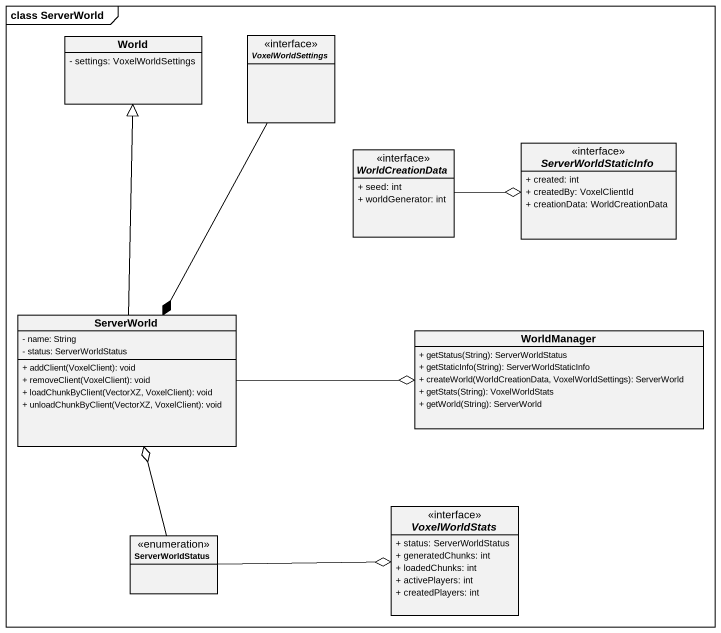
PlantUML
@startuml
mainframe class ServerWorld
hide circle
hide empty members
skinparam classAttributeIconSize 0
class World {
  - settings: VoxelWorldSettings
}
interface VoxelWorldSettings
interface WorldCreationData {
  + seed: int
  + worldGenerator: int
}
interface ServerWorldStaticInfo {
  + created: int
  + createdBy: VoxelClientId
  + creationData: WorldCreationData
}
class ServerWorld {
  - name: String
  - status: ServerWorldStatus
  + addClient(VoxelClient): void
  + removeClient(VoxelClient): void
  + loadChunkByClient(VectorXZ, VoxelClient): void
  + unloadChunkByClient(VectorXZ, VoxelClient): void
}
class WorldManager {
  + getStatus(String): ServerWorldStatus
  + getStaticInfo(String): ServerWorldStaticInfo
  + createWorld(WorldCreationData, VoxelWorldSettings): ServerWorld
  + getStats(String): VoxelWorldStats
  + getWorld(String): ServerWorld
}
enum ServerWorldStatus
interface VoxelWorldStats {
  + status: ServerWorldStatus
  + generatedChunks: int
  + loadedChunks: int
  + activePlayers: int
  + createdPlayers: int
}
VoxelWorldSettings --* ServerWorld
WorldCreationData -right-o ServerWorldStaticInfo
ServerWorld -up-|> World
ServerWorld -right-o WorldManager
ServerWorldStatus -up-o ServerWorld
ServerWorldStatus -right-o VoxelWorldStats
@enduml
